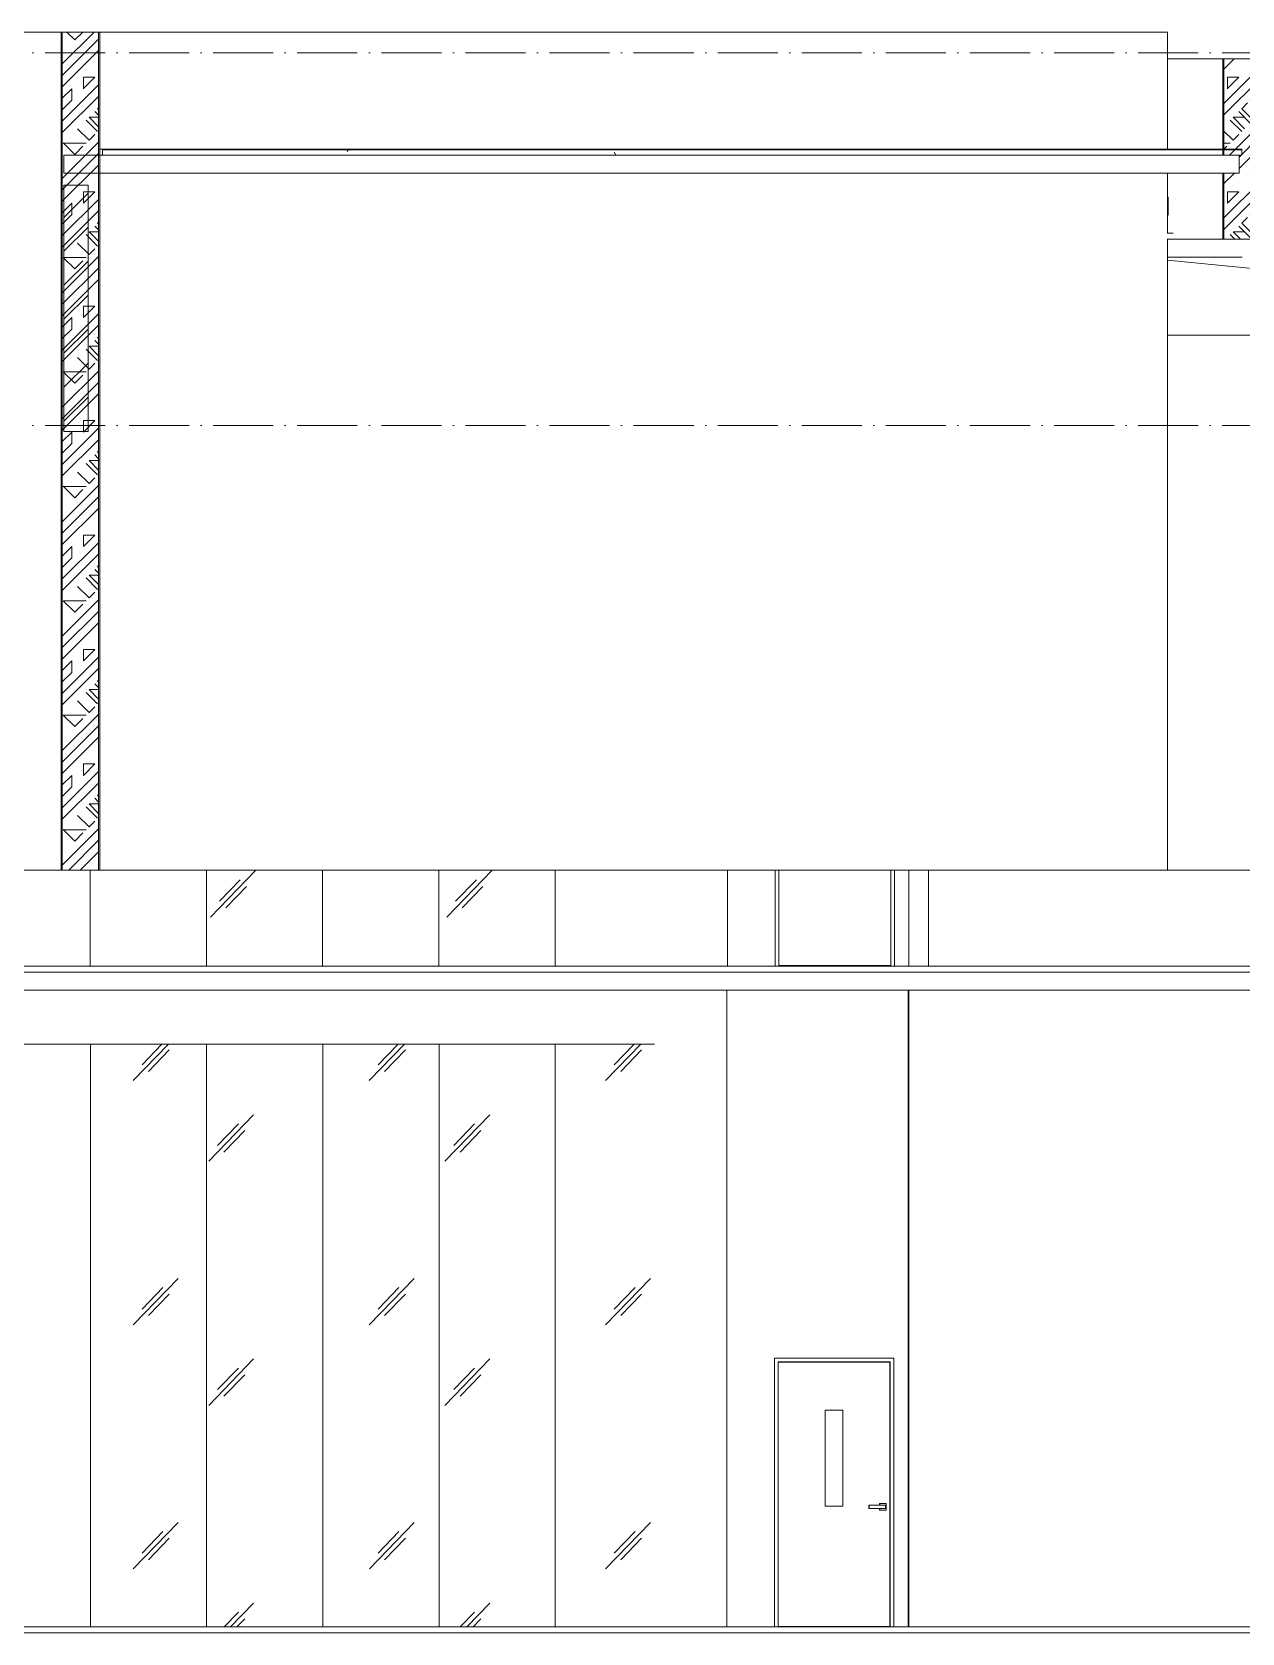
# Model space of a CAD drawing. Header units: millimetres. Extents: x -12680 to 112808, y -16580 to 93550.
# Drawn here: x 59323 to 69397, y 5450 to 18774 of the extents above; entities that cross this region are included whole.
import ezdxf

# ---------------------------------------------------------------- set-up
doc = ezdxf.new("R2010")
doc.units = ezdxf.units.MM
doc.linetypes.add('Grid Line', pattern=[14, 10, -2, 0, -2])
for name, color, linetype, lineweight in [('A-DOOR', 31, 'Continuous', 9), ('A-DOOR-GLAZ', 152, 'Continuous', 5), ('A-FLOR-MCUT', 3, 'Continuous', 9), ('CUA', 31, 'Continuous', 9), ('HATCH-TUONG', 152, 'Continuous', 9), ('KINH', 152, 'Continuous', 5), ('NET CAT', 3, 'Continuous', 5), ('NET CATConcrete', 3, 'Continuous', 5), ('NET-CAT', 3, 'Continuous', 9), ('NET-THAY', 2, 'Continuous', 15), ('TRUC', 225, 'Continuous', 5)]:
    doc.layers.add(name, color=color, linetype=linetype, lineweight=lineweight)
pattern_1 = [(45.946, (40630.9, 40601.6), (-0.009, 2032), [249.51, -2577.89]), (45.946, (40577.5, 40656.7), (-0.009, 2032), [249.51, -2577.89]), (45.946, (40504.1, 40525.7), (-0.009, 2032), [537.405, -2289.99]), (45.946, (39294, 41963), (-0.009, 2032), [249.51, -2577.89]), (45.946, (39240.6, 42018.2), (-0.009, 2032), [249.51, -2577.89]), (45.946, (39167.2, 41887.1), (-0.009, 2032), [537.405, -2289.99])]
pattern_2 = [(45.938, (40640.5, 40601.6), (-0.007, 2032), [249.54, -2578.24]), (45.938, (40587.1, 40656.7), (-0.007, 2032), [249.54, -2578.24]), (45.938, (40513.7, 40525.7), (-0.007, 2032), [537.48, -2290.3]), (45.938, (39303.2, 41963), (-0.007, 2032), [249.54, -2578.24]), (45.938, (39249.8, 42018.2), (-0.007, 2032), [249.54, -2578.24]), (45.938, (39176.4, 41887.1), (-0.007, 2032), [537.48, -2290.3])]
pattern_3 = [(0, (41462.07, 40400), (1625.6, 406.4), [67.056, -1152.144, 67.056, -1152.144, -6502.4]), (0, (41462.07, 40400), (1625.6, 406.4), [-2438.4, 67.056, -2371.344, 67.056, -1152.144, -2844.8]), (0, (41462.07, 40400), (1625.6, 406.4), [-6096, 67.056, -745.744, 67.056, -1964.944]), (120, (42071.68, 40603.2), (-1164.7527, 1204.611), [67.056, -1152.144, 67.056, -7654.544]), (120, (42071.68, 40603.2), (-1164.7527, 1204.611), [-1286.256, -1152.144, 67.056, -2371.344, -4064]), (120, (42071.68, 40603.2), (-1164.7527, 1204.611), [-4876.8, 67.056, -1152.144, 67.056, -2777.744]), (120, (42071.68, 40603.2), (-1164.7527, 1204.611), [-6163.056, -745.744, 67.056, -1964.944]), (240, (42274.88, 41416), (-460.8473, -1611.011), [67.056, -1152.144, 67.056, -7654.544]), (240, (42274.88, 41416), (-460.8473, -1611.011), [-1286.256, -1152.144, 67.056, -2371.344, -4064]), (240, (42274.88, 41416), (-460.8473, -1611.011), [-4876.8, 67.056, -1152.144, 67.056, -2777.744]), (240, (42274.88, 41416), (-460.8473, -1611.011), [-6163.056, -745.744, 67.056, -1964.944])]
pattern_4 = [(45, (41557.3, 40400), (-476.246, 476.246), []), (45, (41652.6, 40400), (-476.246, 476.246), []), (45, (41462.1, 40400), (-476.246, 476.246), []), (45, (41938.3, 40400), (-476.246, 476.246), []), (45, (42033.6, 40400), (-476.246, 476.246), []), (0, (41843.1, 40495.25), (0, 952.5), [95.25, -857.25]), (0, (41938.3, 40590.5), (0, 952.5), [95.25, -857.25]), (45, (41843.1, 40495.25), (0, 952.491), [134.684, -1212.342]), (45, (41938.3, 40495.25), (0, 952.491), [134.684, -1212.342]), (0, (41843.1, 40495.25), (0, 952.5), [95.25, -857.25]), (90, (41366.8, 40495.25), (-952.5, 6e-14), [95.25, -857.25]), (90, (41462.1, 40495.25), (-952.5, 6e-14), [190.5, -762]), (45, (41366.8, 40590.5), (0, 952.491), [134.684, -1212.342]), (90, (42224.1, 40781), (-952.5, 6e-14), [95.25, -857.25]), (0, (42128.8, 40781), (0, 952.5), [95.25, -857.25]), (45, (42128.8, 40781), (0, 952.491), [134.684, -1212.342]), (0, (42319.3, 40495.25), (0, 952.5), [95.25, -857.25]), (0, (42319.3, 40971.5), (0, 952.5), [95.25, -857.25]), (90, (42509.8, 41066.75), (-952.5, 6e-14), [95.25, -857.25]), (45, (42319.3, 40971.5), (0, 952.491), [269.367, -1077.66]), (45, (42414.6, 40971.5), (0, 952.491), [134.684, -1212.342]), (45, (42605.1, 41162), (0, 952.491), [134.684, -1212.342]), (0, (42605.1, 41257.25), (0, 952.5), [95.25, -857.25]), (90, (42605.1, 41162), (-952.5, 6e-14), [95.25, -857.25]), (0, (41938.3, 41162), (0, 952.5), [95.25, -857.25]), (0, (42128.8, 41257.25), (0, 952.5), [95.25, -857.25]), (90, (42033.6, 41162), (-952.5, 6e-14), [95.25, -857.25]), (90, (42128.8, 41162), (-952.5, 6e-14), [95.25, -857.25]), (45, (41938.3, 41162), (0, 952.491), [134.684, -1212.342]), (45, (42128.8, 41162), (0, 952.491), [134.684, -1212.342]), (135, (41581.06, 40614.8), (-952.491, 6e-14), [134.684, -1212.342]), (135, (41700.2, 40733.4), (-952.491, 6e-14), [134.684, -1212.342]), (135, (41771.64, 40804.8), (-952.491, 6e-14), [134.684, -1212.342]), (135, (41795.45, 40828.6), (-952.491, 6e-14), [134.684, -1212.342]), (135, (41843.1, 40876.25), (-952.491, 6e-14), [134.684, -1212.342]), (135, (41866.9, 40900.06), (-952.491, 6e-14), [134.684, -1212.342]), (135, (41938.3, 40971.5), (-952.491, 6e-14), [134.684, -1212.342]), (135, (41985.95, 41019.1), (-952.491, 6e-14), [134.684, -1212.342]), (45, (41581.06, 40614.8), (0, 952.491), [95.25, -1251.776]), (45, (41700.2, 40733.4), (0, 952.491), [67.36, -1279.665]), (45, (41866.9, 40900.06), (0, 952.491), [67.36, -1279.665]), (45, (41771.64, 40995.3), (0, 952.491), [67.36, -1279.665]), (45, (41938.3, 40971.5), (0, 952.491), [67.36, -1279.665]), (45, (41843.1, 41066.75), (0, 952.491), [67.36, -1279.665]), (0, (41486.3, 40709.5), (0, 952.5), [190.043, -762.457]), (0, (41700.2, 40923.9), (0, 952.5), [95.25, -857.25])]

# ---------------------------------------------------------------- blocks, each defined once
blk = doc.blocks.new('CUA 1 CANH MO - 2 - Type 1000-V105-MẶT CẮT B-B')
at = {"layer": 'A-DOOR', "color": 7, "lineweight": 5}
for p, q in [((66466, 7705), (65535, 7705)), ((65535, 7705), (65535, 5505)), ((66466, 5505), (66466, 7705)), ((65926, 7305), (66075, 7305)), ((65926, 6505), (65926, 7305)), ((66075, 7305), (66075, 6505)), ((66075, 6505), (65926, 6505)), ((65535, 5505), (66466, 5505))]:
    blk.add_line(p, q, dxfattribs=at)
at = {"layer": 'A-DOOR-GLAZ', "color": 7}
blk.add_line((66073, 6505), (66073, 7305), dxfattribs=at)
at = {"layer": 'CUA', "color": 7, "lineweight": 5}
for p, q in [((65504, 7736), (65504, 5500)), ((66497, 7736), (65504, 7736)), ((66497, 7736), (66497, 5500)), ((65534, 7706), (65534, 5500)), ((65534, 7706), (66467, 7706)), ((66467, 5500), (66467, 7706)), ((66291, 6515), (66294, 6515)), ((66291, 6515), (66291, 6485)), ((66294, 6485), (66291, 6485)), ((66294, 6515), (66428, 6515)), ((66294, 6515), (66294, 6485)), ((66428, 6485), (66294, 6485)), ((66379, 6515), (66379, 6527)), ((66379, 6527), (66381, 6527)), ((66379, 6472), (66379, 6485)), ((66381, 6472), (66379, 6472)), ((66381, 6527), (66381, 6515)), ((66435, 6527), (66381, 6527)), ((66381, 6485), (66381, 6472)), ((66381, 6472), (66435, 6472)), ((66428, 6485), (66428, 6515)), ((66435, 6472), (66435, 6527)), ((65549, 5505), (65549, 5500)), ((66424, 5500), (66424, 5505)), ((66443, 5500), (66443, 5505)), ((66462, 5500), (66462, 5505))]:
    blk.add_line(p, q, dxfattribs=at)
blk = doc.blocks.new('System Panel - Glazed-V149-MẶT CẮT B-B')
at = {"layer": 'KINH'}
h = blk.add_hatch(dxfattribs=at)
h.set_pattern_fill('FP_6', color=256, style=0, pattern_type=2)
h.set_pattern_definition(pattern_1)
h.paths.add_polyline_path([(58857, 5500), (59810, 5500), (59810, 10350), (58857, 10350)], flags=0)
at = {"layer": 'KINH', "color": 7}
blk.add_line((59810, 5500), (59810, 10350), dxfattribs=at)
blk = doc.blocks.new('System Panel - Glazed-V150-MẶT CẮT B-B')
at = {"layer": 'KINH'}
h = blk.add_hatch(dxfattribs=at)
h.set_pattern_fill('FP_6', color=256, style=0, pattern_type=2)
h.set_pattern_definition(pattern_1)
h.paths.add_polyline_path([(60777, 5500), (60777, 10350), (59810, 10350), (59810, 5500)], flags=0)
at = {"layer": 'KINH', "color": 7}
for p, q in [((59810, 10350), (59810, 5500)), ((60777, 5500), (60777, 10350))]:
    blk.add_line(p, q, dxfattribs=at)
blk = doc.blocks.new('System Panel - Glazed-V151-MẶT CẮT B-B')
at = {"layer": 'KINH'}
h = blk.add_hatch(dxfattribs=at)
h.set_pattern_fill('FP_6', color=256, style=0, pattern_type=2)
h.set_pattern_definition(pattern_1)
h.paths.add_polyline_path([(61187, 5500), (61745, 5500), (61745, 10350), (60777, 10350), (60777, 5500), (60982, 5500)], flags=0)
at = {"layer": 'KINH', "color": 7}
for p, q in [((60777, 10350), (60777, 5500)), ((61745, 5500), (61745, 10350))]:
    blk.add_line(p, q, dxfattribs=at)
blk = doc.blocks.new('System Panel - Glazed-V152-MẶT CẮT B-B')
at = {"layer": 'KINH'}
h = blk.add_hatch(dxfattribs=at)
h.set_pattern_fill('FP_6', color=256, style=0, pattern_type=2)
h.set_pattern_definition(pattern_1)
h.paths.add_polyline_path([(61745, 5500), (62712, 5500), (62712, 10350), (61745, 10350)], flags=0)
at = {"layer": 'KINH', "color": 7}
for p, q in [((61745, 10350), (61745, 5500)), ((62712, 5500), (62712, 10350))]:
    blk.add_line(p, q, dxfattribs=at)
blk = doc.blocks.new('System Panel - Glazed-V153-MẶT CẮT B-B')
at = {"layer": 'KINH'}
h = blk.add_hatch(dxfattribs=at)
h.set_pattern_fill('FP_6', color=256, style=0, pattern_type=2)
h.set_pattern_definition(pattern_1)
h.paths.add_polyline_path([(63680, 5500), (63680, 10350), (62712, 10350), (62712, 5500)], flags=0)
at = {"layer": 'KINH', "color": 7}
for p, q in [((62712, 10350), (62712, 5500)), ((63680, 5500), (63680, 10350))]:
    blk.add_line(p, q, dxfattribs=at)
blk = doc.blocks.new('System Panel - Glazed-620246-MẶT CẮT B-B')
at = {"layer": 'KINH'}
h = blk.add_hatch(dxfattribs=at)
h.set_pattern_fill('FP_6', color=256, style=0, pattern_type=2)
h.set_pattern_definition(pattern_1)
h.paths.add_polyline_path([(64483, 5500), (64483, 10350), (63680, 10350), (63680, 5500)], flags=0)
at = {"layer": 'KINH', "color": 7}
blk.add_line((63680, 10350), (63680, 5500), dxfattribs=at)
blk = doc.blocks.new('CUA 1 CANH MO - 2 - Type 1000-V192-MẶT CẮT B-B')
at = {"layer": 'A-DOOR', "color": 7, "lineweight": 5}
for p, q in [((65541, 11800), (65541, 11005)), ((66472, 11005), (66472, 11800)), ((65541, 11005), (66472, 11005))]:
    blk.add_line(p, q, dxfattribs=at)
at = {"layer": 'CUA', "color": 7, "lineweight": 5}
for p, q in [((65510, 11800), (65510, 11000)), ((65540, 11800), (65540, 11000)), ((66473, 11000), (66473, 11800)), ((66503, 11800), (66503, 11000)), ((65555, 11005), (65555, 11000)), ((66430, 11000), (66430, 11005)), ((66449, 11000), (66449, 11005)), ((66468, 11000), (66468, 11005))]:
    blk.add_line(p, q, dxfattribs=at)
blk = doc.blocks.new('System Panel - Glazed-V237-MẶT CẮT B-B')
at = {"layer": 'KINH'}
h = blk.add_hatch(dxfattribs=at)
h.set_pattern_fill('FP_27', color=256, style=0, pattern_type=2)
h.set_pattern_definition(pattern_2)
h.paths.add_polyline_path([(59575, 11000), (59808, 11000), (59808, 11800), (59087, 11800), (59087, 14700), (58857, 14700), (58857, 11000), (59565, 11000)], flags=0)
at = {"layer": 'KINH', "color": 7}
blk.add_line((59808, 11000), (59808, 11800), dxfattribs=at)
blk = doc.blocks.new('System Panel - Glazed-V238-MẶT CẮT B-B')
at = {"layer": 'KINH'}
h = blk.add_hatch(dxfattribs=at)
h.set_pattern_fill('FP_27', color=256, style=0, pattern_type=2)
h.set_pattern_definition(pattern_2)
h.paths.add_polyline_path([(59877, 11000), (60775, 11000), (60775, 11800), (59808, 11800), (59808, 11000)], flags=0)
at = {"layer": 'KINH', "color": 7}
for p, q in [((59808, 11800), (59808, 11000)), ((60775, 11000), (60775, 11800))]:
    blk.add_line(p, q, dxfattribs=at)
blk = doc.blocks.new('System Panel - Glazed-V239-MẶT CẮT B-B')
at = {"layer": 'KINH'}
h = blk.add_hatch(dxfattribs=at)
h.set_pattern_fill('FP_27', color=256, style=0, pattern_type=2)
h.set_pattern_definition(pattern_2)
h.paths.add_polyline_path([(61743, 11000), (61743, 11800), (60775, 11800), (60775, 11000), (61183, 11000)], flags=0)
at = {"layer": 'KINH', "color": 7}
for p, q in [((60775, 11800), (60775, 11000)), ((61743, 11000), (61743, 11800))]:
    blk.add_line(p, q, dxfattribs=at)
blk = doc.blocks.new('System Panel - Glazed-V240-MẶT CẮT B-B')
at = {"layer": 'KINH'}
h = blk.add_hatch(dxfattribs=at)
h.set_pattern_fill('FP_27', color=256, style=0, pattern_type=2)
h.set_pattern_definition(pattern_2)
h.paths.add_polyline_path([(61743, 11000), (62711, 11000), (62711, 11800), (61743, 11800)], flags=0)
at = {"layer": 'KINH', "color": 7}
for p, q in [((61743, 11800), (61743, 11000)), ((62711, 11000), (62711, 11800))]:
    blk.add_line(p, q, dxfattribs=at)
blk = doc.blocks.new('System Panel - Glazed-V241-MẶT CẮT B-B')
at = {"layer": 'KINH'}
h = blk.add_hatch(dxfattribs=at)
h.set_pattern_fill('FP_27', color=256, style=0, pattern_type=2)
h.set_pattern_definition(pattern_2)
h.paths.add_polyline_path([(63679, 11000), (63679, 11800), (62711, 11800), (62711, 11000)], flags=0)
at = {"layer": 'KINH', "color": 7}
for p, q in [((62711, 11800), (62711, 11000)), ((63679, 11000), (63679, 11800))]:
    blk.add_line(p, q, dxfattribs=at)
blk = doc.blocks.new('System Panel - Glazed-620984-MẶT CẮT B-B')
at = {"layer": 'KINH'}
h = blk.add_hatch(dxfattribs=at)
h.set_pattern_fill('FP_27', color=256, style=0, pattern_type=2)
h.set_pattern_definition(pattern_2)
h.paths.add_polyline_path([(64486, 11000), (64486, 11800), (63679, 11800), (63679, 11000)], flags=0)
at = {"layer": 'KINH', "color": 7}
blk.add_line((63679, 11800), (63679, 11000), dxfattribs=at)
blk = doc.blocks.new('ALC1807-ASCENT PLAZA-TANG 1_2_rvt-1-MẶT CẮT B-B')
at = {"layer": 'NET-CAT', "lineweight": 15}
for p, q in [((83538, 11000), (26041, 11000)), ((26041, 10950), (83538, 10950)), ((83538, 5500), (28201, 5500)), ((28201, 5450), (83538, 5450))]:
    blk.add_line(p, q, dxfattribs=at)
at = {"layer": 'NET-THAY', "color": 10}
for p, q in [((65113, 11000), (65113, 11800)), ((65510, 11000), (65510, 11800)), ((66503, 11800), (66503, 11000)), ((66788, 11000), (66788, 11800)), ((65107, 5500), (65107, 10800)), ((66618, 5500), (66618, 10800)), ((65504, 5500), (65504, 7736)), ((65504, 7736), (66497, 7736)), ((66497, 7736), (66497, 5500))]:
    blk.add_line(p, q, dxfattribs=at)
at = {"color": 250, "lineweight": 9}
for name in ['System Panel - Glazed-V237-MẶT CẮT B-B', 'System Panel - Glazed-V238-MẶT CẮT B-B', 'System Panel - Glazed-V239-MẶT CẮT B-B', 'System Panel - Glazed-V240-MẶT CẮT B-B', 'System Panel - Glazed-V241-MẶT CẮT B-B', 'System Panel - Glazed-620984-MẶT CẮT B-B', 'CUA 1 CANH MO - 2 - Type 1000-V192-MẶT CẮT B-B', 'System Panel - Glazed-V149-MẶT CẮT B-B', 'System Panel - Glazed-V150-MẶT CẮT B-B', 'System Panel - Glazed-V151-MẶT CẮT B-B', 'System Panel - Glazed-V152-MẶT CẮT B-B', 'System Panel - Glazed-V153-MẶT CẮT B-B', 'System Panel - Glazed-620246-MẶT CẮT B-B', 'CUA 1 CANH MO - 2 - Type 1000-V105-MẶT CẮT B-B']:
    blk.add_blockref(name, (0, 0), dxfattribs=at)
blk = doc.blocks.new('ALC1807-ASCENT PLAZA-TANG DIEN HINH_rvt-1-MẶT CẮT B-B')
at = {"layer": 'HATCH-TUONG', "lineweight": 5}
h = blk.add_hatch(dxfattribs=at)
h.set_pattern_fill('FP_50', style=0, pattern_type=2)
h.set_pattern_definition([(45, (41462.07, 40400), (-141.4214, 141.4214), [])])
h.paths.add_polyline_path([(59790, 15450), (59790, 17500), (59589, 17500), (59589, 15450)], flags=0)
at = {"layer": 'NET CAT'}
h = blk.add_hatch(dxfattribs=at)
h.set_pattern_fill('FP_51', style=0, pattern_type=2)
h.set_pattern_definition(pattern_3)
h.paths.add_polyline_path([(59911, 17795), (69395, 17795), (69395, 17800), (59911, 17800)], flags=0)
h = blk.add_hatch(dxfattribs=at)
h.set_pattern_fill('FP_51', style=0, pattern_type=2)
h.set_pattern_definition(pattern_3)
h.paths.add_polyline_path([(59911, 17750), (69395, 17750), (69395, 17795), (59911, 17795)], flags=0)
at = {"layer": 'A-FLOR-MCUT', "color": 250}
blk.add_line((69395, 17795), (59911, 17795), dxfattribs=at)
at = {"layer": 'NET-CAT', "color": 10, "lineweight": 15}
for p, q in [((69395, 17800), (59911, 17800)), ((59911, 17800), (59911, 17750)), ((59911, 17750), (69395, 17750)), ((69395, 17750), (69395, 17800))]:
    blk.add_line(p, q, dxfattribs=at)
at = {"layer": 'NET-CAT', "color": 250}
for p, q in [((59790, 17500), (59589, 17500)), ((59589, 17500), (59589, 15450)), ((59790, 15450), (59790, 17500)), ((59589, 15450), (59790, 15450))]:
    blk.add_line(p, q, dxfattribs=at)
at = {"layer": 'NET-THAY', "color": 250, "lineweight": 9}
for p, q in [((59887, 17800), (59911, 17800)), ((68825, 17100), (68775, 17100)), ((68775, 17050), (68825, 17050))]:
    blk.add_line(p, q, dxfattribs=at)

msp = doc.modelspace()

# ---------------------------------------------------------------- hatches: boundary and pattern name
at = {"layer": 'HATCH-TUONG', "lineweight": 5}
h = msp.add_hatch(dxfattribs=at)
h.set_pattern_fill('FP_1', color=256, style=0, pattern_type=2)
h.set_pattern_definition(pattern_4)
h.paths.add_polyline_path([(59877.2, 11800), (59877.2, 18774.3), (59575, 18774.3), (59575, 11800)], flags=0)
h = msp.add_hatch(dxfattribs=at)
h.set_pattern_fill('FP_1', color=256, style=0, pattern_type=2)
h.set_pattern_definition(pattern_4)
h.paths.add_polyline_path([(69247.1, 17050), (69548.4, 17050), (69548.4, 18550), (69247.1, 18550), (69247.1, 17750), (69372.8, 17750), (69372.8, 17600), (69247.1, 17600)], flags=0)

# ---------------------------------------------------------------- linework, layer by layer
at = {"layer": 'NET CATConcrete'}
msp.add_line((64505.3, 10350), (58857.4, 10350), dxfattribs=at)
at = {"layer": 'NET-CAT'}
for p, q in [((59565, 18774.3), (59565, 11800)), ((59887.3, 18774.3), (59565, 18774.3)), ((59887.3, 11800), (59887.3, 18774.3)), ((69558.4, 18550), (69237.1, 18550)), ((69237.1, 18550), (69237.1, 17750)), ((69237.1, 17600), (69237.1, 17050)), ((69237.1, 17050), (69558.4, 17050)), ((59565, 11800), (59887.3, 11800))]:
    msp.add_line(p, q, dxfattribs=at)
at = {"layer": 'NET-CAT', "lineweight": 15}
for p, q in [((59575, 11800), (59575, 18774.3)), ((59877.2, 11800), (59877.2, 18774.3)), ((69247.1, 18550), (69247.1, 17750)), ((69372.8, 17750), (59588.5, 17750)), ((59588.5, 17750), (59588.5, 17600)), ((69372.8, 17750), (69372.8, 17600)), ((59588.5, 17600), (69372.8, 17600)), ((69247.1, 17600), (69247.1, 17050)), ((77213.6, 10950), (27950.5, 10950)), ((27950.5, 10800), (77213.6, 10800)), ((77213.6, 5450), (27950.5, 5450))]:
    msp.add_line(p, q, dxfattribs=at)
at = {"layer": 'NET-THAY'}
for p, q in [((59565, 18774.3), (59087.3, 18774.3)), ((68776.4, 18774.3), (59887.3, 18774.3)), ((68776.4, 17800), (68776.4, 18774.3)), ((69237.1, 18550), (68776.4, 18550)), ((68776.4, 17100), (68776.4, 17600)), ((68776.4, 11800), (68776.4, 17048.6)), ((68824.6, 17050), (69237.1, 17050)), ((75046, 16250), (68776.4, 16250)), ((59087.3, 11800), (59565, 11800)), ((59887.3, 11800), (77207.9, 11800)), ((66623.8, 11000), (66623.8, 11800)), ((66296.7, 11005), (66296.7, 11000)), ((66623.8, 5500), (66623.8, 10800)), ((66296.7, 5505), (66296.7, 5500))]:
    msp.add_line(p, q, dxfattribs=at)
at = {"layer": 'NET-THAY', "lineweight": 9}
for p, q in [((68776.4, 17400), (68782.8, 17400)), ((68782.8, 17250), (68782.8, 17400)), ((68782.8, 17250), (68776.4, 17250)), ((68776.4, 16900), (69398.6, 16900)), ((76515.8, 16103.3), (68776.4, 16875.7))]:
    msp.add_line(p, q, dxfattribs=at)
at = {"layer": 'TRUC', "linetype": 'Grid Line', "ltscale": 50}
for p, q in [((-12679, 18600), (108517.8, 18600)), ((-12679, 15500), (108517.8, 15500)), ((-12679, 11000), (108517.8, 11000)), ((-12679, 5500), (108517.8, 5500))]:
    msp.add_line(p, q, dxfattribs=at)

# ---------------------------------------------------------------- block references
at = {"lineweight": 5}
for name in ['ALC1807-ASCENT PLAZA-TANG DIEN HINH_rvt-1-MẶT CẮT B-B', 'ALC1807-ASCENT PLAZA-TANG 1_2_rvt-1-MẶT CẮT B-B']:
    msp.add_blockref(name, (0, 0), dxfattribs=at)

doc.saveas('drawing.dxf')
